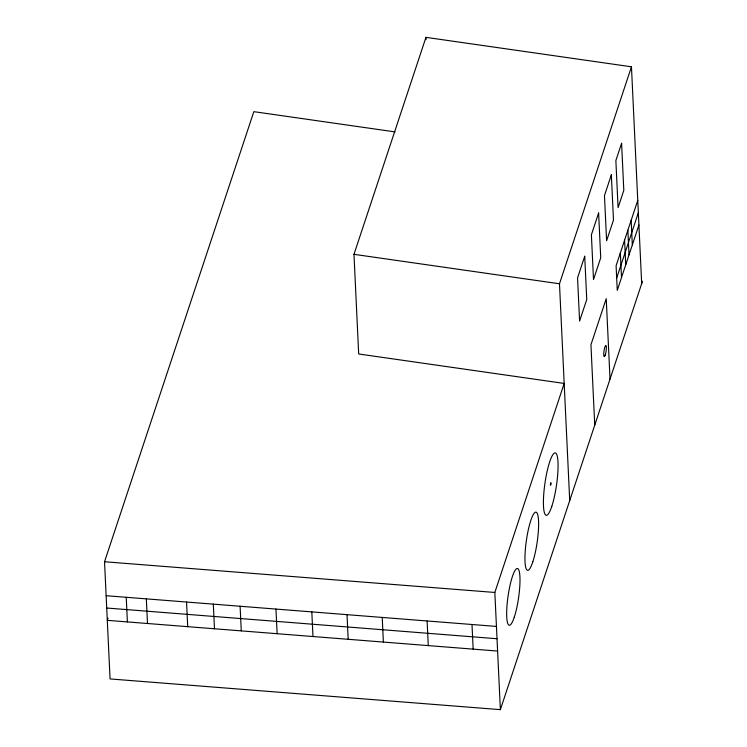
<?xml version="1.0" encoding="UTF-8"?>
<svg xmlns="http://www.w3.org/2000/svg" width="747" height="747" viewBox="0 0 747 747"><rect width="100%" height="100%" fill="white"/><g stroke="black" fill="none" stroke-linecap="round" stroke-linejoin="round"><path stroke-width="1.12" d="M642.467 281.274L500.369 709.65L110.061 678.93L104.533 561.744L253.831 111.658L395.06 131.902M108.016 618.161L107.297 620.337L497.605 651.057M500.369 709.65L494.841 592.464L564.181 383.435L358.681 353.975L353.975 254.325L425.958 37.35L631.458 66.8L641.682 283.645M569.709 500.621L559.484 283.776L631.458 66.8M637.761 200.42L616.098 265.727L617.255 290.359L638.918 225.052M616.677 278.043L638.34 212.736M104.533 561.744L494.841 592.464M106.13 595.704L496.447 626.425M106.709 608.021L497.026 638.741M353.975 254.325L559.484 283.776M631.168 220.29L632.326 244.923M627.872 230.225L629.03 254.858M624.576 240.16L625.743 264.793M620.337 252.944L621.495 277.576M610.019 379.093L606.228 298.679L590.942 344.75L594.743 425.164M471.992 624.501L473.159 649.134M425.958 37.35L426.061 39.666M427.116 620.972L428.274 645.604M382.231 617.442L383.388 642.065M347.019 614.669L348.186 639.301M311.816 611.896L312.974 636.528M275.96 609.076L277.128 633.708M240.104 606.256L241.272 630.879M213.325 604.146L214.482 628.778M186.545 602.035L187.702 626.668M146.337 598.87L147.495 623.502M126.234 597.292L127.392 621.915M550.399 484.448C550.838 488.09 551.435 479.032 550.399 484.448M621.588 143.284L615.864 160.549L618.086 207.619L623.81 190.354L621.588 143.284M598.618 212.998L591.391 234.782L593.501 279.565L600.728 257.771L598.618 212.998M611.345 174.845L604.472 195.583L606.601 240.795L613.483 220.057L611.345 174.845M584.714 256.258L577.552 277.856L579.588 321.098L586.75 299.5L584.714 256.258M514.291 617.097A28.657 5.322 -81.8 0 0 518.558 569.494A28.657 5.322 -81.8 0 0 507.148 603.875A28.657 5.322 -81.8 0 0 514.291 617.097M532.77 561.968A29.376 5.453 -81.8 0 0 537.14 513.17A29.376 5.453 -81.8 0 0 525.449 548.41A29.376 5.453 -81.8 0 0 532.77 561.968M551.79 506.363A31.523 5.855 -81.8 0 0 556.487 453.989A31.523 5.855 -81.8 0 0 543.937 491.815A31.523 5.855 -81.8 0 0 551.79 506.363M605.238 355.077A5.677 1.055 -81.8 0 0 606.088 345.646A5.677 1.055 -81.8 0 0 603.828 352.463A5.677 1.055 -81.8 0 0 605.238 355.077"/></g></svg>
